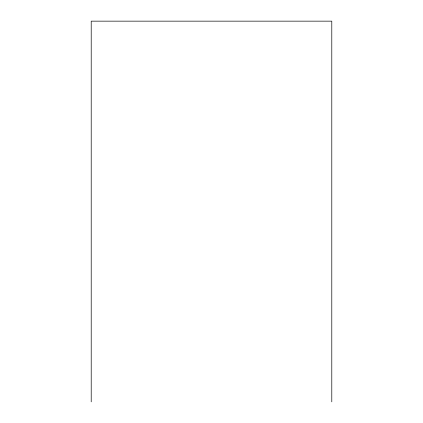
<?xml version="1.0" encoding="UTF-8"?>
<svg xmlns="http://www.w3.org/2000/svg" width="423" height="423" viewBox="0 0 423 423"><rect width="100%" height="100%" fill="white"/><g stroke="black" fill="none" stroke-linecap="round" stroke-linejoin="round"><path stroke-width="0.63" d="M331.791 401.85L331.791 21.15L91.209 21.15L91.209 401.85"/></g></svg>
